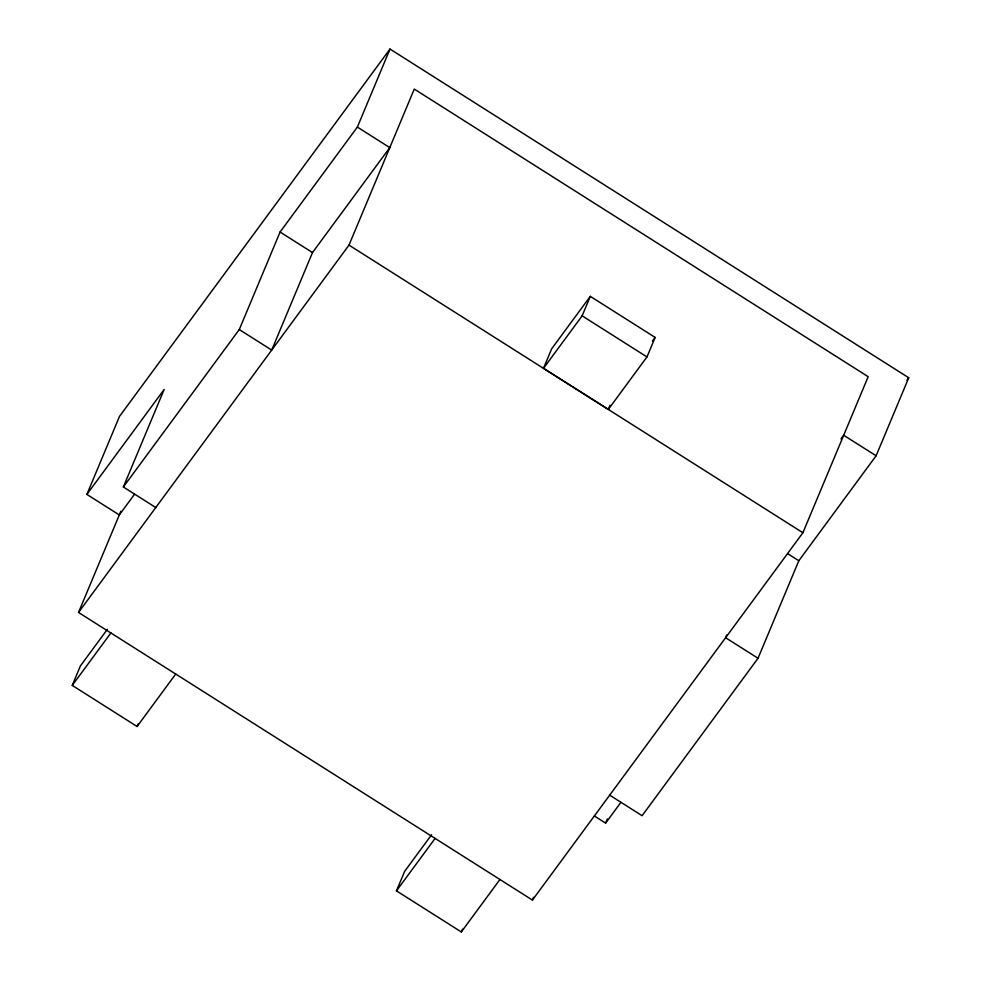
<?xml version="1.0" encoding="UTF-8"?>
<svg xmlns="http://www.w3.org/2000/svg" width="981" height="981" viewBox="0 0 981 981"><rect width="100%" height="100%" fill="white"/><g stroke="black" fill="none" stroke-linecap="round" stroke-linejoin="round"><path stroke-width="1.47" d="M134.581 494.203L119.302 514.951L86.88 494.412L119.51 416.385L389.997 49.05L908.737 377.771L876.107 455.785L798.828 560.74L758.031 658.263L642.101 815.702L609.679 795.15M155.783 507.533L123.361 486.981L164.158 389.457L86.88 494.412M78.517 612.451L349.003 245.115L414.276 89.075L868.185 376.704L802.899 532.744L532.425 900.08L78.517 612.451L120.859 511.236M175.746 674.021L137.095 726.504L72.263 685.412L80.417 665.903L107.37 629.299M123.361 486.981L239.29 329.555L280.076 232.031L357.366 127.076L389.997 49.05M357.366 127.076L389.788 147.616L312.498 252.571L271.7 350.094L239.29 329.555M137.095 726.504L138.272 723.72M543.486 368.329L551.653 348.819L590.292 296.348L655.136 337.427L646.97 356.937L608.33 409.408L543.486 368.329L582.138 315.845L590.292 296.348M499.954 879.479L461.315 931.95L396.471 890.858L404.626 871.361L431.591 834.745M608.33 409.408L610.084 405.239M461.315 931.95L462.48 929.166M532.425 900.08L533.59 897.272M594.4 816.008L605.62 823.12L607.362 818.939M726.786 634.891L725.609 637.724L758.031 658.263M72.263 685.412L110.902 632.941M652.439 341.094L655.136 337.427M396.471 890.858L435.11 838.387M840.987 438.899L843.685 435.245L876.107 455.785M906.922 380.236L908.737 377.771M605.62 823.12L620.899 802.372M582.138 315.845L646.97 356.937M349.003 245.115L802.899 532.744M280.076 232.031L312.498 252.571M787.596 553.627L798.828 560.74"/></g></svg>
